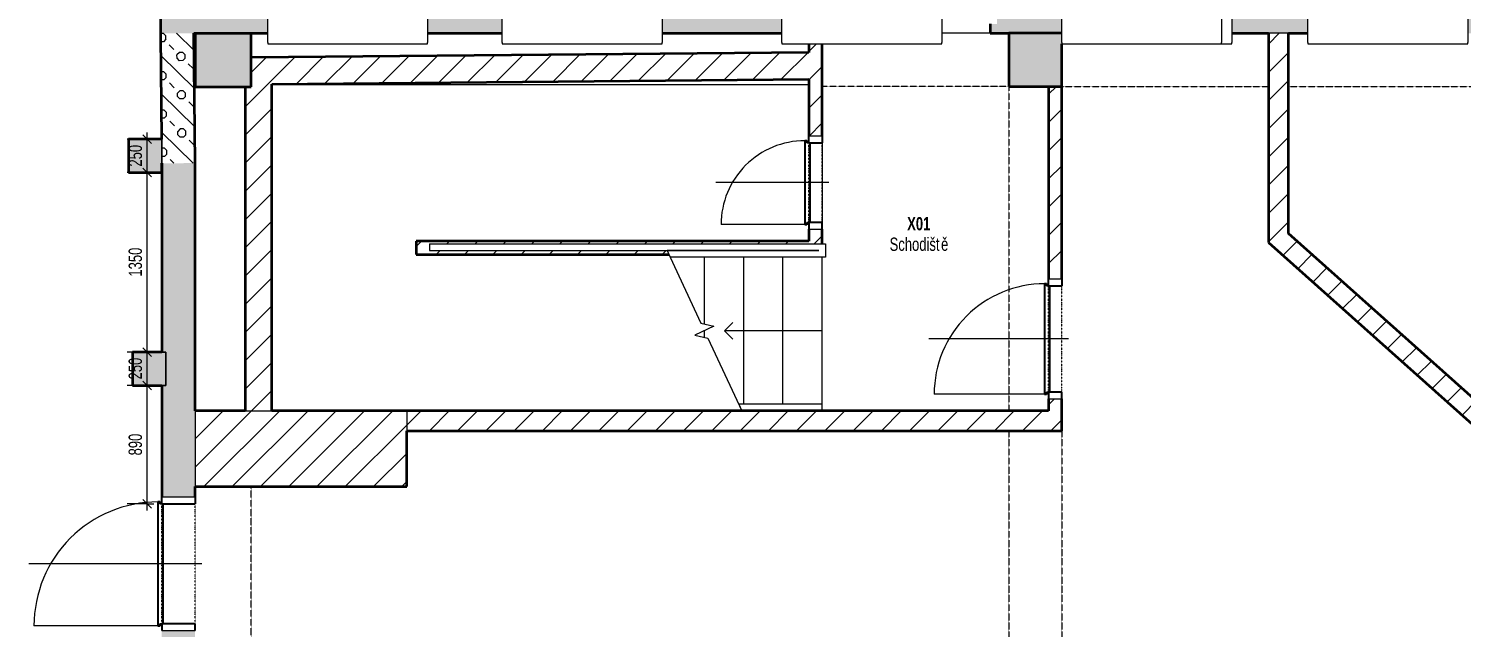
# Model space of a CAD drawing. Header units: millimetres. Extents: x 46521 to 258066, y -45352 to 20466.
# Drawn here: x 52491 to 63250, y -23194 to -18693 of the extents above; entities that cross this region are included whole.
import ezdxf

# ---------------------------------------------------------------- set-up
doc = ezdxf.new("R2010")
doc.units = ezdxf.units.MM
doc.linetypes.add('Dash dot dot', pattern=[5, 2, -1, 0, -1, 0, -1])
doc.linetypes.add('Čerchovaná se dvěma tečkami', pattern=[2.59, 1, -0.53, 0, -0.53, 0, -0.53])
for name, color, linetype, lineweight in [('A-ANNO-DIMS', 211, 'Continuous', 9), ('A-ANNO-DIMS-50', 211, 'Continuous', 9), ('A-AREA-IDEN', 2, 'Continuous', 9), ('A-DETL', 90, 'Continuous', 13), ('A-DOOR', 31, 'Continuous', 13), ('A-DOOR-FRAM', 31, 'Continuous', 25), ('A-FLOR', 192, 'Continuous', 13), ('A-FLOR-HRAL', 11, 'Continuous', 13), ('A-GENM', 13, 'Continuous', 13), ('A-WALL', 113, 'Continuous', 13), ('A-WALL-PATT', 111, 'Continuous', 35), ('S-COLS', 52, 'Continuous', 13), ('S-STRS', 31, 'Continuous', 13), ('S-STRS-ANNO', 31, 'Continuous', 13), ('S-STRS-MBND', 31, 'Continuous', 13)]:
    doc.layers.add(name, color=color, linetype=linetype, lineweight=lineweight)
doc.styles.add('Arial_2', font='arial.ttf', dxfattribs={"width": 0.7, "height": 100})
doc.styles.add('Arial_B', font='arialbd.ttf', dxfattribs={"width": 0.7, "height": 100})
doc.dimstyles.new('Vnitřní_-_průhledné', dxfattribs={"dimscale": 304.8, "dimtxt": 102.02594, "dimasz": 0.213255, "dimexe": 0.164042, "dimexo": 0.0625, "dimgap": 0.032808, "dimtad": 1, "dimdec": 0, "dimrnd": 5, "dimzin": 0, "dimdsep": 46, "dimtxsty": 'Arial_2', "dimblk1": 'OBLIQUE', "dimblk2": 'OBLIQUE', "dimsah": 1, "dimcen": 0.09, "dimdle": 0.164042, "dimazin": 0, "dimtfac": 1, "dimtdec": 4, "dimtix": 1, "dimtmove": 0, "dimatfit": 3, "dimfxl": 0.492126, "dimfxlon": 1, "dimtvp": 1, "dimtolj": 1, "dimtzin": 0, "dimarcsym": 2})
pattern_1 = [(45, (0, 0), (-106.06602, 106.06602), [])]

# ---------------------------------------------------------------- blocks, each defined once
blk = doc.blocks.new('parapet s nosem_vnitní - parapet s nosem_vnitní-1280356-1NP_DEMOLICE B')
at = {"layer": 'A-GENM'}
for p, q in [((600, 0), (600, -190)), ((522, -200), (600, -200)), ((600, -200), (600, -190))]:
    blk.add_line(p, q, dxfattribs=at)
blk = doc.blocks.new('DVERE_1k_oblozka - DD03_01_900x1970_koupelna-1549512-1NP_DEMOLICE B')
at = {"layer": 'A-DOOR'}
for p, q in [((-465, 122), (-465, 1082)), ((0, -178), (0, 1122)), ((-450, 122), (-500, 122)), ((-500, 122), (-500, -128)), ((-450, -128), (-450, 122)), ((355, 152), (-355, 152)), ((500, 122), (450, 122)), ((450, 122), (450, -128)), ((465, 152), (465, 122)), ((500, -128), (500, 122)), ((-500, -128), (-450, -128)), ((450, -128), (500, -128))]:
    blk.add_line(p, q, dxfattribs=at)
at = {"layer": 'A-DOOR', "lineweight": 25}
for p, q in [((465, 152), (-465, 152)), ((-465, 152), (-465, 137)), ((-465, 137), (-450, 137)), ((-450, 137), (-450, 122)), ((-450, 112), (450, 112)), ((450, 122), (450, 137)), ((450, 137), (465, 137)), ((465, 137), (465, 152))]:
    blk.add_line(p, q, dxfattribs=at)
at = {"layer": 'A-DOOR', "linetype": 'Čerchovaná se dvěma tečkami'}
for p, q in [((-450, 122), (450, 122)), ((-450, -128), (450, -128))]:
    blk.add_line(p, q, dxfattribs=at)
at = {"layer": 'A-DOOR'}
blk.add_arc((-465, 152), 930, 360, 90, dxfattribs=at)
at = {"layer": 'A-DOOR-FRAM'}
for p, q in [((-450, 122), (-500, 122)), ((-450, -128), (-450, 122)), ((450, 122), (450, -128)), ((450, 122), (500, 122)), ((-500, -128), (-450, -128)), ((500, -128), (450, -128))]:
    blk.add_line(p, q, dxfattribs=at)
blk = doc.blocks.new('DVERE_1k_oblozka - DD03_01_800x1970_koupelna-1549489-1NP_DEMOLICE B')
at = {"layer": 'A-DOOR'}
for p, q in [((-415, 47), (-415, 907)), ((0, -103), (0, 947)), ((-400, 47), (-450, 47)), ((-450, 47), (-450, -53)), ((-400, -53), (-400, 47)), ((305, 77), (-305, 77)), ((450, 47), (400, 47)), ((400, 47), (400, -53)), ((415, 77), (415, 47)), ((450, -53), (450, 47)), ((-450, -53), (-400, -53)), ((400, -53), (450, -53))]:
    blk.add_line(p, q, dxfattribs=at)
at = {"layer": 'A-DOOR', "lineweight": 25}
for p, q in [((415, 77), (-415, 77)), ((-415, 77), (-415, 62)), ((-415, 62), (-400, 62)), ((-400, 62), (-400, 47)), ((-400, 37), (400, 37)), ((400, 47), (400, 62)), ((400, 62), (415, 62)), ((415, 62), (415, 77))]:
    blk.add_line(p, q, dxfattribs=at)
at = {"layer": 'A-DOOR', "linetype": 'Čerchovaná se dvěma tečkami'}
for p, q in [((-400, 47), (400, 47)), ((-400, -53), (400, -53))]:
    blk.add_line(p, q, dxfattribs=at)
at = {"layer": 'A-DOOR'}
blk.add_arc((-415, 77), 830, 360, 90, dxfattribs=at)
at = {"layer": 'A-DOOR-FRAM'}
for p, q in [((-400, 47), (-450, 47)), ((-400, -53), (-400, 47)), ((400, 47), (400, -53)), ((400, 47), (450, 47)), ((-450, -53), (-400, -53)), ((450, -53), (400, -53))]:
    blk.add_line(p, q, dxfattribs=at)
blk = doc.blocks.new('parapet s nosem_vnitní - parapet s nosem_vnitní-V5-1NP_DEMOLICE B')
at = {"layer": 'A-GENM'}
for p, q in [((-600, -190), (-600, 0)), ((600, 0), (600, -190)), ((-600, -190), (-600, -200)), ((-600, -200), (600, -200)), ((600, -200), (600, -190))]:
    blk.add_line(p, q, dxfattribs=at)
blk = doc.blocks.new('DVERE_1k_oblozka - DD03_01_600x1970_koupelna-1549509-1NP_DEMOLICE B')
at = {"layer": 'A-DOOR'}
for p, q in [((-315, 47), (-315, 707)), ((0, -103), (0, 747)), ((-300, 47), (-350, 47)), ((-350, 47), (-350, -53)), ((-300, -53), (-300, 47)), ((205, 77), (-205, 77)), ((350, 47), (300, 47)), ((300, 47), (300, -53)), ((315, 77), (315, 47)), ((350, -53), (350, 47)), ((-350, -53), (-300, -53)), ((300, -53), (350, -53))]:
    blk.add_line(p, q, dxfattribs=at)
at = {"layer": 'A-DOOR', "lineweight": 25}
for p, q in [((315, 77), (-315, 77)), ((-315, 77), (-315, 62)), ((-315, 62), (-300, 62)), ((-300, 62), (-300, 47)), ((-300, 37), (300, 37)), ((300, 47), (300, 62)), ((300, 62), (315, 62)), ((315, 62), (315, 77))]:
    blk.add_line(p, q, dxfattribs=at)
at = {"layer": 'A-DOOR', "linetype": 'Čerchovaná se dvěma tečkami'}
for p, q in [((-300, 47), (300, 47)), ((-300, -53), (300, -53))]:
    blk.add_line(p, q, dxfattribs=at)
at = {"layer": 'A-DOOR'}
blk.add_arc((-315, 77), 630, 360, 90, dxfattribs=at)
at = {"layer": 'A-DOOR-FRAM'}
for p, q in [((-300, 47), (-350, 47)), ((-300, -53), (-300, 47)), ((300, 47), (300, -53)), ((300, 47), (350, 47)), ((-350, -53), (-300, -53)), ((350, -53), (300, -53))]:
    blk.add_line(p, q, dxfattribs=at)
blk = doc.blocks.new('Typ horního madla - Horní madlo_Vnitřní_-1850987-1NP_DEMOLICE B')
at = {"layer": 'A-FLOR-HRAL'}
for p, q in [((57823, -21515), (57846, -21565)), ((58451, -21515), (57823, -21515)), ((58451, -21565), (58451, -21515)), ((58451, -21565), (57846, -21565))]:
    blk.add_line(p, q, dxfattribs=at)
blk = doc.blocks.new('Typ horního madla - Horní madlo_Vnitřní_-1851002-1NP_DEMOLICE B')
at = {"layer": 'A-FLOR-HRAL'}
for p, q in [((55501, -20311), (55501, -20361)), ((55501, -20311), (58476, -20311)), ((58476, -20311), (58476, -20412)), ((55501, -20361), (58426, -20361)), ((57285, -20362), (57308, -20412)), ((58426, -20362), (57285, -20362)), ((58476, -20412), (57308, -20412)), ((58426, -20361), (58426, -20362))]:
    blk.add_line(p, q, dxfattribs=at)
blk = doc.blocks.new('Betonový pravoúhlý sloup - 400 x 420mm-1927096-1NP_DEMOLICE B')
at = {"layer": 'S-COLS'}
blk.add_hatch(color=9, dxfattribs=at).paths.add_polyline_path([(-200, -210), (200, -210), (200, 210), (-200, 210)])
at = {"layer": 'S-COLS', "lineweight": 35}
for p, q in [((200, 210), (-200, 210)), ((-200, 210), (-200, -210)), ((200, -210), (200, 210)), ((-200, -210), (200, -210))]:
    blk.add_line(p, q, dxfattribs=at)
blk = doc.blocks.new('Betonový čtvercový sloup - 400 x 400-V18-1NP_DEMOLICE B')
at = {"layer": 'S-COLS'}
blk.add_hatch(color=9, dxfattribs=at).paths.add_polyline_path([(-200, -200), (200, -200), (200, 120), (199, 120), (199, 200), (-200, 200), (-200, 29)])
at = {"layer": 'S-COLS', "lineweight": 35}
for p, q in [((199, 200), (-200, 200)), ((-200, 200), (-200, -200)), ((200, -200), (200, 120)), ((-200, -200), (200, -200))]:
    blk.add_line(p, q, dxfattribs=at)
blk = doc.blocks.new('DIMBLOCK110-1NP_DEMOLICE B')
at = {"layer": 'A-ANNO-DIMS-50'}
for p, q in [((53381, -21375), (53231, -21375)), ((53381, -22316), (53381, -21375)), ((53381, -21375), (53431, -21375)), ((53381, -22266), (53231, -22266)), ((53381, -22266), (53431, -22266))]:
    blk.add_line(p, q, dxfattribs=at)
at = {"layer": 'A-ANNO-DIMS-50', "lineweight": 18}
for p, q in [((53381, -21375), (53349, -21343)), ((53381, -21375), (53414, -21408)), ((53381, -22266), (53349, -22233)), ((53381, -22266), (53414, -22298))]:
    blk.add_line(p, q, dxfattribs=at)
at = {"layer": 'A-ANNO-DIMS-50', "color": 0, "insert": (53242, -21901), "char_height": 100, "width": 192.12, "attachment_point": 1, "rotation": 90, "line_spacing_factor": 0.941778, "style": 'Arial_2'}
blk.add_mtext('890', dxfattribs=at)
blk = doc.blocks.new('_Oblique')
at = {"color": 0, "linetype": 'ByBlock', "lineweight": -2}
blk.add_line((-0.5, -0.5), (0.5, 0.5), dxfattribs=at)
blk = doc.blocks.new('DIMBLOCK111-1NP_DEMOLICE B')
at = {"layer": 'A-ANNO-DIMS-50'}
for p, q in [((53381, -21125), (53231, -21125)), ((53381, -21375), (53381, -21125)), ((53381, -21125), (53431, -21125)), ((53381, -21375), (53231, -21375)), ((53381, -21375), (53431, -21375))]:
    blk.add_line(p, q, dxfattribs=at)
at = {"layer": 'A-ANNO-DIMS-50', "lineweight": 18}
for p, q in [((53381, -21125), (53349, -21093)), ((53381, -21125), (53414, -21158)), ((53381, -21375), (53349, -21343)), ((53381, -21375), (53414, -21408))]:
    blk.add_line(p, q, dxfattribs=at)
at = {"layer": 'A-ANNO-DIMS-50', "color": 0, "insert": (53242, -21330), "char_height": 100, "width": 192.12, "attachment_point": 1, "rotation": 90, "line_spacing_factor": 0.941778, "style": 'Arial_2'}
blk.add_mtext('250', dxfattribs=at)
blk = doc.blocks.new('DIMBLOCK112-1NP_DEMOLICE B')
at = {"layer": 'A-ANNO-DIMS-50'}
for p, q in [((53381, -19774), (53231, -19774)), ((53381, -21125), (53381, -19774)), ((53381, -19774), (53431, -19774)), ((53381, -21125), (53231, -21125)), ((53381, -21125), (53431, -21125))]:
    blk.add_line(p, q, dxfattribs=at)
at = {"layer": 'A-ANNO-DIMS-50', "lineweight": 18}
for p, q in [((53381, -19774), (53349, -19742)), ((53381, -19774), (53414, -19807)), ((53381, -21125), (53349, -21093)), ((53381, -21125), (53414, -21158))]:
    blk.add_line(p, q, dxfattribs=at)
at = {"layer": 'A-ANNO-DIMS-50', "color": 0, "insert": (53242, -20557), "char_height": 100, "width": 256.16, "attachment_point": 1, "rotation": 90, "line_spacing_factor": 0.941778, "style": 'Arial_2'}
blk.add_mtext('1350', dxfattribs=at)
blk = doc.blocks.new('DIMBLOCK113-1NP_DEMOLICE B')
at = {"layer": 'A-ANNO-DIMS-50'}
for p, q in [((53381, -19524), (53231, -19524)), ((53381, -19774), (53381, -19474)), ((53381, -19524), (53431, -19524)), ((53381, -19774), (53231, -19774)), ((53381, -19774), (53431, -19774))]:
    blk.add_line(p, q, dxfattribs=at)
at = {"layer": 'A-ANNO-DIMS-50', "lineweight": 18}
for p, q in [((53381, -19524), (53349, -19492)), ((53381, -19524), (53414, -19557)), ((53381, -19774), (53349, -19742)), ((53381, -19774), (53414, -19807))]:
    blk.add_line(p, q, dxfattribs=at)
at = {"layer": 'A-ANNO-DIMS-50', "color": 0, "insert": (53242, -19730), "char_height": 100, "width": 192.12, "attachment_point": 1, "rotation": 90, "line_spacing_factor": 0.941778, "style": 'Arial_2'}
blk.add_mtext('250', dxfattribs=at)

msp = doc.modelspace()

# ---------------------------------------------------------------- hatches: boundary and pattern name
at = {"layer": 'A-WALL-PATT', "lineweight": 13}
h = msp.add_hatch(dxfattribs=at)
h.set_pattern_fill('FP_7', color=256, angle=45, style=0, pattern_type=2)
h.set_pattern_definition([(45, (62547.79, -18728.17), (-143.684, 143.684), []), (360, (62776.74, -18660.86), (143.684, 143.684), [25.4, -261.968]), (45, (62802.14, -18660.87), (-143.684, 143.684), [25.4, -177.8]), (90, (62820.1, -18642.9), (-143.684, 143.684), [25.4, -261.968]), (135, (62820.1, -18617.5), (-143.684, -143.684), [25.4, -177.8]), (360, (62776.74, -18599.54), (143.684, 143.684), [25.4, -261.968]), (45, (62758.78, -18617.5), (-143.684, 143.684), [25.4, -177.8]), (90, (62758.78, -18642.9), (-143.684, 143.684), [25.4, -261.968]), (135, (62776.74, -18660.86), (-143.684, -143.684), [25.4, -177.8]), (45, (62843.32, -18576.32), (-143.684, 143.684), [50.8, -152.4])])
h.paths.add_polyline_path([(71347.4, -18728.2), (71469.7, -18728.2), (71468.5, -18478.2), (71347.4, -18478.2), (71347.4, -18608.2)])
h.paths.add_polyline_path([(70139.4, -18728.2), (70139.4, -18478.2), (69597.4, -18478.2), (69597.4, -18728.2), (70137, -18728.2)])
h.paths.add_polyline_path([(68276.8, -18728.2), (68397.4, -18728.2), (68397.4, -18478.2), (67497.4, -18478.2), (67497.4, -18728.2), (68246.8, -18728.2)])
h.paths.add_polyline_path([(65736.8, -18728.2), (66297.4, -18728.2), (66297.4, -18478.2), (65397.4, -18478.2), (65397.4, -18728.2), (65600.6, -18728.2)])
h.paths.add_polyline_path([(64197.4, -18728.2), (64197.4, -18478.2), (63297.4, -18478.2), (63297.4, -18728.2), (64088.4, -18728.2)])
h.paths.add_polyline_path([(61527.4, -18728.2), (62097.4, -18728.2), (62097.4, -18478.2), (61527.4, -18478.2), (61527.4, -18690)])
h.paths.add_polyline_path([(60012.4, -18728.2), (60249.5, -18728.2), (60249.5, -18478.2), (59762.4, -18478.2), (59762.4, -18658.2), (59712.4, -18658.2), (59712.4, -18728.2), (59850.5, -18728.2)])
h.paths.add_polyline_path([(58039.8, -18728.2), (58147.4, -18728.2), (58147.4, -18478.2), (57247.4, -18478.2), (57247.4, -18728.2), (57270.4, -18728.2)])
h.paths.add_polyline_path([(56047.4, -18728.2), (56047.4, -18478.2), (55486.9, -18478.2), (55486.9, -18728.2)])
h.paths.add_polyline_path([(53482.2, -18728.2), (54286.9, -18728.2), (54286.9, -18478.2), (53599.1, -18478.2), (53479.9, -18484.2)])
h = msp.add_hatch(dxfattribs=at)
h.set_pattern_fill('FP_23', color=256, angle=45, style=0, pattern_type=2)
h.set_pattern_definition([(135.537, (53736.13, -19144.26), (-142.33, -145.024), []), (90.537, (53666.68, -18915.95), (-145.024, 142.33), [25.4, -261.968]), (135.537, (53666.44, -18890.56), (-142.33, -145.024), [25.4, -177.8]), (180.537, (53648.31, -18872.76), (-142.33, -145.024), [25.4, -261.968]), (225.537, (53622.91, -18873), (145.024, -142.33), [25.4, -177.8]), (90.537, (53605.36, -18916.53), (-145.024, 142.33), [25.4, -261.968]), (135.537, (53623.49, -18934.32), (-142.33, -145.024), [25.4, -177.8]), (180.537, (53648.89, -18934.08), (-142.33, -145.024), [25.4, -261.968]), (225.537, (53666.68, -18915.95), (145.024, -142.33), [25.4, -177.8]), (135.537, (53581.52, -18850.17), (-142.33, -145.024), [50.8, -152.4])])
h.paths.add_polyline_path([(53491.4, -19705.2), (53741.4, -19704), (53732.2, -18728.2), (53482.2, -18728.2), (53489.7, -19524.5), (53491.4, -19524.5), (53491.4, -19704.6)])
h = msp.add_hatch(dxfattribs=at)
h.set_pattern_fill('FP_15', color=256, style=0, pattern_type=2)
h.set_pattern_definition(pattern_1)
h.paths.add_polyline_path([(58350.5, -20361.9), (58425.5, -20361.9), (58425.5, -20361.1), (58350.5, -20361.1)])
h.paths.add_polyline_path([(58425.5, -20311.1), (58450.5, -20311.1), (58450.5, -20200.8), (58350.5, -20200.8), (58350.5, -20311.1), (58370.9, -20311.1)])
h.paths.add_polyline_path([(58350.5, -19500.8), (58450.5, -19500.8), (58450.5, -18808.2), (58350.5, -18808.2), (58350.5, -19071.9)])
h = msp.add_hatch(dxfattribs=at)
h.set_pattern_fill('FP_15', color=256, style=0, pattern_type=2)
h.set_pattern_definition(pattern_1)
h.paths.add_polyline_path([(61950.5, -20434.5), (61950.5, -18728.2), (61800.5, -18728.2), (61800.5, -20300.6)])
h = msp.add_hatch(dxfattribs=at)
h.set_pattern_fill('FP_15', color=256, style=0, pattern_type=2)
h.set_pattern_definition(pattern_1)
h.paths.add_polyline_path([(54116.8, -21565.8), (54316.8, -21565.8), (54316.8, -18909.7), (54161.4, -18911.2), (54161.4, -19130), (54116.8, -19130), (54116.8, -20230.8)])
h = msp.add_hatch(dxfattribs=at)
h.set_pattern_fill('FP_15', color=256, style=0, pattern_type=2)
h.set_pattern_definition(pattern_1)
h.paths.add_polyline_path([(54316.8, -19109.7), (58350.5, -19071.9), (58350.5, -18871.9), (54316.8, -18909.7)])
h = msp.add_hatch(dxfattribs=at)
h.set_pattern_fill('FP_15', color=256, style=0, pattern_type=2)
h.set_pattern_definition(pattern_1)
h.paths.add_polyline_path([(60250.5, -21715.8), (60250.5, -21475.8), (60150.5, -21475.8), (60150.5, -21715.8)])
h.paths.add_polyline_path([(60250.5, -20575.8), (60250.5, -19128.2), (60150.5, -19128.2), (60150.5, -20575.8)])
h = msp.add_hatch(dxfattribs=at)
h.set_pattern_fill('FP_9', color=256, angle=45, style=0, pattern_type=2)
h.set_pattern_definition([(315, (53491.38, -25037.73), (143.684, 143.684), []), (270, (53558.68, -25266.67), (143.684, -143.684), [25.4, -261.968]), (315, (53558.68, -25292.07), (143.684, 143.684), [25.4, -177.8]), (1e-13, (53576.64, -25310.03), (143.684, 143.684), [25.4, -261.968]), (45, (53602.04, -25310.03), (-143.684, 143.684), [25.4, -177.8]), (270, (53620, -25266.67), (143.684, -143.684), [25.4, -261.968]), (315, (53602.04, -25248.71), (143.684, 143.684), [25.4, -177.8]), (1e-13, (53576.64, -25248.71), (143.684, 143.684), [25.4, -261.968]), (45, (53558.68, -25266.67), (-143.684, 143.684), [25.4, -177.8]), (315, (53643.22, -25333.26), (143.684, 143.684), [50.8, -152.4])])
h.paths.add_polyline_path([(53616.4, -30226.6), (53741.4, -30226.6), (53741.4, -25639.3), (53491.4, -25639.3), (53491.4, -30226.6), (53596.4, -30226.6)])
h.paths.add_polyline_path([(53491.4, -24139.3), (53741.4, -24139.3), (53741.4, -23215.8), (53491.4, -23215.8), (53491.4, -23970)])
h.paths.add_polyline_path([(53741.4, -22215.8), (53741.4, -19704), (53491.4, -19705.2), (53491.4, -21125.2), (53521.4, -21125.2), (53521.4, -21375.2), (53491.4, -21375.2), (53491.4, -22215.8), (53616.4, -22215.8)])
h = msp.add_hatch(dxfattribs=at)
h.set_pattern_fill('FP_15', color=256, style=0, pattern_type=2)
h.set_pattern_definition(pattern_1)
h.paths.add_polyline_path([(57284.9, -20390.8), (57298.4, -20390.8), (57284.9, -20361.9), (58350.5, -20361.9), (58350.5, -20361.1), (55500.5, -20361.1), (55500.5, -20311.1), (58350.5, -20311.1), (58350.5, -20290.8), (55400.5, -20290.8), (55400.5, -20390.8), (55500.5, -20390.8)])
h = msp.add_hatch(dxfattribs=at)
h.set_pattern_fill('FP_15', color=256, style=0, pattern_type=2)
h.set_pattern_definition(pattern_1)
h.paths.add_polyline_path([(63480, -21598.2), (61950.5, -20233.4), (61950.5, -20434.5), (63254.7, -21598.2)])
h = msp.add_hatch(dxfattribs=at)
h.set_pattern_fill('FP_15', color=256, style=0, pattern_type=2)
h.set_pattern_definition(pattern_1)
h.paths.add_polyline_path([(53741.4, -22135.8), (55330.5, -22135.8), (55330.5, -21565.8), (53741.4, -21565.8)])
h = msp.add_hatch(dxfattribs=at)
h.set_pattern_fill('FP_15', color=256, style=0, pattern_type=2)
h.set_pattern_definition(pattern_1)
h.paths.add_polyline_path([(60150.5, -21715.8), (60150.5, -21565.8), (55330.5, -21565.8), (55330.5, -21715.8), (58039.8, -21715.8)])
at = {"layer": 'S-COLS'}
for points in [[(53489.7, -19774.5), (53491.4, -19774.5), (53491.4, -19524.5), (53241.4, -19524.5), (53241.4, -19774.5)], [(53521.4, -21375.2), (53521.4, -21125.2), (53271.4, -21125.2), (53271.4, -21375.2), (53491.4, -21375.2)]]:
    msp.add_hatch(color=9, dxfattribs=at).paths.add_polyline_path(points)

# ---------------------------------------------------------------- linework, layer by layer
at = {"layer": 'A-DETL', "linetype": 'Dash dot dot'}
for p, q in [((59850.5, -19128.2), (58450.5, -19128.2)), ((59850.5, -19128.2), (59850.5, -21565.8)), ((60250.5, -19128.2), (61800.5, -19128.2)), ((61950.5, -19128.2), (65736.8, -19128.2)), ((59850.5, -21715.8), (59850.5, -23517.4)), ((60250.5, -21715.8), (60250.5, -23628.3)), ((54161.4, -23570), (54161.4, -22135.8))]:
    msp.add_line(p, q, dxfattribs=at)
at = {"layer": 'A-FLOR'}
for p, q in [((53741.4, -18728.2), (53741.4, -18730)), ((59712.4, -18728.2), (59347.4, -18728.2)), ((54316.8, -19113.6), (58350.5, -19113.6)), ((58450.5, -19550.8), (58450.5, -20150.8))]:
    msp.add_line(p, q, dxfattribs=at)
at = {"layer": 'A-WALL', "lineweight": 35}
for p, q in [((53479.9, -18484.2), (53489.7, -19524.5)), ((59712.4, -18658.2), (59712.4, -18728.2)), ((53732.2, -18728.2), (54286.9, -18728.2)), ((53741.4, -19704), (53732.2, -18728.2)), ((55486.9, -18728.2), (56047.4, -18728.2)), ((57247.4, -18728.2), (58147.4, -18728.2)), ((58350.5, -18808.1), (58350.5, -18871.9)), ((58450.5, -19500.8), (58450.5, -18808.1)), ((59712.4, -18728.2), (59850.5, -18728.2)), ((61527.4, -18728.2), (61800.5, -18728.2)), ((61800.5, -18728.2), (61800.5, -20300.6)), ((61950.5, -18728.2), (62097.4, -18728.2)), ((61950.5, -20233.4), (61950.5, -18728.2)), ((58350.5, -18871.9), (54161.4, -18911.2)), ((54116.8, -19130), (54116.8, -21565.8)), ((54316.8, -19109.7), (58350.5, -19071.9)), ((54316.8, -21565.8), (54316.8, -19109.7)), ((58350.5, -19071.9), (58350.5, -19500.8)), ((60150.5, -19128.2), (60150.5, -20575.8)), ((60250.5, -20575.8), (60250.5, -19128.2)), ((53491.4, -19705.2), (53491.4, -21125.2)), ((53741.4, -21565.8), (53741.4, -19704)), ((58350.5, -20200.8), (58350.5, -20290.8)), ((58450.5, -20311.1), (58450.5, -20200.8)), ((58350.5, -20290.8), (55400.5, -20290.8)), ((55400.5, -20290.8), (55400.5, -20390.8)), ((61800.5, -20300.6), (63422.8, -21748.2)), ((63480, -21598.2), (61950.5, -20233.4)), ((55400.5, -20390.8), (57298.4, -20390.8)), ((53491.4, -21375.2), (53491.4, -22215.8)), ((60150.5, -21475.8), (60150.5, -21565.8)), ((60250.5, -21715.8), (60250.5, -21475.8)), ((54116.8, -21565.8), (53741.4, -21565.8)), ((60150.5, -21565.8), (54316.8, -21565.8)), ((55330.5, -21715.8), (60250.5, -21715.8)), ((55330.5, -22135.8), (55330.5, -21715.8)), ((53741.4, -22215.8), (53741.4, -22135.8)), ((53741.4, -22135.8), (55330.5, -22135.8))]:
    msp.add_line(p, q, dxfattribs=at)
at = {"layer": 'A-WALL'}
for p, q in [((61950.5, -18728.2), (61800.5, -18728.2)), ((53489.7, -19524.5), (53491.4, -19524.5)), ((53491.4, -19524.5), (53491.4, -19705.2)), ((53491.4, -21125.2), (53521.4, -21125.2)), ((53521.4, -21125.2), (53521.4, -21375.2)), ((53521.4, -21375.2), (53491.4, -21375.2)), ((53741.4, -21565.8), (53741.4, -22135.8)), ((54116.8, -21565.8), (54316.8, -21565.8)), ((55330.5, -21565.8), (55330.5, -21715.8))]:
    msp.add_line(p, q, dxfattribs=at)
at = {"layer": 'S-COLS', "lineweight": 35}
for p, q in [((53489.7, -19524.5), (53241.4, -19524.5)), ((53241.4, -19524.5), (53241.4, -19774.5)), ((53241.4, -19774.5), (53491.4, -19774.5)), ((53491.4, -19774.5), (53491.4, -19705.2)), ((53491.4, -21125.2), (53271.4, -21125.2)), ((53271.4, -21125.2), (53271.4, -21375.2)), ((53271.4, -21375.2), (53491.4, -21375.2))]:
    msp.add_line(p, q, dxfattribs=at)
at = {"layer": 'S-COLS'}
for p, q in [((53491.4, -19524.5), (53489.7, -19524.5)), ((53491.4, -19705.2), (53491.4, -19524.5)), ((53521.4, -21125.2), (53491.4, -21125.2)), ((53521.4, -21375.2), (53521.4, -21125.2)), ((53491.4, -21375.2), (53521.4, -21375.2))]:
    msp.add_line(p, q, dxfattribs=at)
at = {"layer": 'S-STRS'}
for p, q in [((57565.5, -20913.4), (57565.5, -20411.9)), ((57565.5, -20913.4), (57565.5, -20411.9)), ((57860.5, -21515.4), (57860.5, -20411.9)), ((57860.5, -21515.4), (57860.5, -20411.9)), ((58155.5, -21515.4), (58155.5, -20411.9)), ((58155.5, -21515.4), (58155.5, -20411.9)), ((58450.5, -21515.4), (58450.5, -20411.9)), ((58450.5, -21515.4), (58450.5, -20411.9)), ((57565.5, -21013.9), (57565.5, -20963.6)), ((57565.5, -21013.9), (57565.5, -20963.6))]:
    msp.add_line(p, q, dxfattribs=at)
at = {"layer": 'S-STRS-ANNO'}
for p, q in [((57715.5, -20963.6), (57778, -20901.1)), ((57860.5, -20963.6), (57715.5, -20963.6)), ((57715.5, -20963.6), (57778, -21026.1)), ((58155.5, -20963.6), (57860.5, -20963.6)), ((58450.5, -20963.6), (58155.5, -20963.6))]:
    msp.add_line(p, q, dxfattribs=at)
at = {"layer": 'S-STRS-MBND'}
for p, q in [((57308.3, -20411.9), (57539.1, -20907)), ((57636.3, -20930.6), (57494.7, -20996.7)), ((57539.1, -20907), (57636.3, -20930.6)), ((57494.7, -20996.7), (57591.9, -21020.3)), ((57591.9, -21020.3), (57846.3, -21565.8))]:
    msp.add_line(p, q, dxfattribs=at)

# ---------------------------------------------------------------- block references
at = {"layer": 'A-DOOR'}
for name, p, rotation in [('DVERE_1k_oblozka - DD03_01_600x1970_koupelna-1549509-1NP_DEMOLICE B', (58397.7, -19850.8), 89.99999999999993), ('DVERE_1k_oblozka - DD03_01_800x1970_koupelna-1549489-1NP_DEMOLICE B', (60197.7, -21025.8), 89.99999999999993), ('DVERE_1k_oblozka - DD03_01_900x1970_koupelna-1549512-1NP_DEMOLICE B', (53613.5, -22715.8), 89.9999999999999)]:
    msp.add_blockref(name, p, dxfattribs=dict(at, rotation=rotation))
at = {"layer": 'A-FLOR-HRAL'}
for name in ['Typ horního madla - Horní madlo_Vnitřní_-1851002-1NP_DEMOLICE B', 'Typ horního madla - Horní madlo_Vnitřní_-1850987-1NP_DEMOLICE B']:
    msp.add_blockref(name, (0, 0), dxfattribs=at)
at = {"layer": 'A-GENM'}
for name, p in [('parapet s nosem_vnitní - parapet s nosem_vnitní-V5-1NP_DEMOLICE B', (54886.9, -18608.2)), ('parapet s nosem_vnitní - parapet s nosem_vnitní-V5-1NP_DEMOLICE B', (56647.4, -18608.2)), ('parapet s nosem_vnitní - parapet s nosem_vnitní-V5-1NP_DEMOLICE B', (58747.4, -18608.2)), ('parapet s nosem_vnitní - parapet s nosem_vnitní-V5-1NP_DEMOLICE B', (60849.5, -18608.2)), ('parapet s nosem_vnitní - parapet s nosem_vnitní-1280356-1NP_DEMOLICE B', (60927.4, -18608.2)), ('parapet s nosem_vnitní - parapet s nosem_vnitní-V5-1NP_DEMOLICE B', (62697.4, -18608.2))]:
    msp.add_blockref(name, p, dxfattribs=at)
at = {"layer": 'S-COLS', "rotation": 90.00000000000031}
msp.add_blockref('Betonový pravoúhlý sloup - 400 x 420mm-1927096-1NP_DEMOLICE B', (53951.4, -18930), dxfattribs=at)
at = {"layer": 'S-COLS'}
msp.add_blockref('Betonový čtvercový sloup - 400 x 400-V18-1NP_DEMOLICE B', (60050.5, -18928.2), dxfattribs=at)

# ---------------------------------------------------------------- texts
at = {"layer": 'A-AREA-IDEN', "lineweight": 18, "char_height": 100, "attachment_point": 1}
for s, insert, width, style in [('X01', (59088.2, -20109.5), 216.055, 'Arial_B'), ('Schodišt', (58956.3, -20263.6), 468.586, 'Arial_2'), ('\\fArial|b0|i0|c238|p34|;\\W.7;ě', (59342.9, -20263.6), 67.342, 'Arial_2')]:
    msp.add_mtext(s, dxfattribs=dict(at, insert=insert, width=width, style=style))

# ---------------------------------------------------------------- dimensions: what is measured, and where the dimension line sits
at = {"layer": 'A-ANNO-DIMS'}
for base, p1, p2, override, picture, middle in [((53381.5, -19524.5), (53231.5, -19774.5), (53231.5, -19524.5), {"dimpost": '<>', "dimfxl": 250}, 'DIMBLOCK113-1NP_DEMOLICE B', (53320.4, -19649.5)), ((53381.5, -19774.5), (53231.5, -21125.2), (53231.5, -19774.5), {"dimpost": '<>', "dimfxl": 1350.744068}, 'DIMBLOCK112-1NP_DEMOLICE B', (53320.4, -20449.8)), ((53381.5, -21125.2), (53231.5, -21375.2), (53231.5, -21125.2), {"dimpost": '<>', "dimfxl": 250}, 'DIMBLOCK111-1NP_DEMOLICE B', (53320.4, -21250.2)), ((53381.5, -21375.2), (53231.5, -22265.8), (53231.5, -21375.2), {"dimpost": '<>', "dimfxl": 890.556816}, 'DIMBLOCK110-1NP_DEMOLICE B', (53320.4, -21820.5))]:
    dim = msp.add_linear_dim(base=base, p1=p1, p2=p2, angle=90, dimstyle='Vnitřní_-_průhledné', override=override, dxfattribs=at)
    dim.commit()
    dim.dimension.update_dxf_attribs({"geometry": picture, "text_midpoint": middle})

doc.saveas('drawing.dxf')
